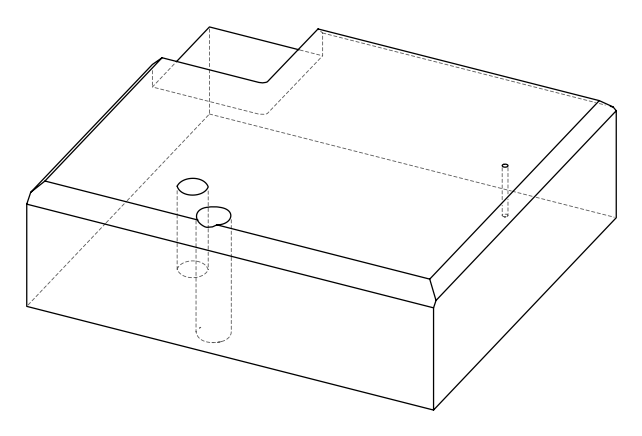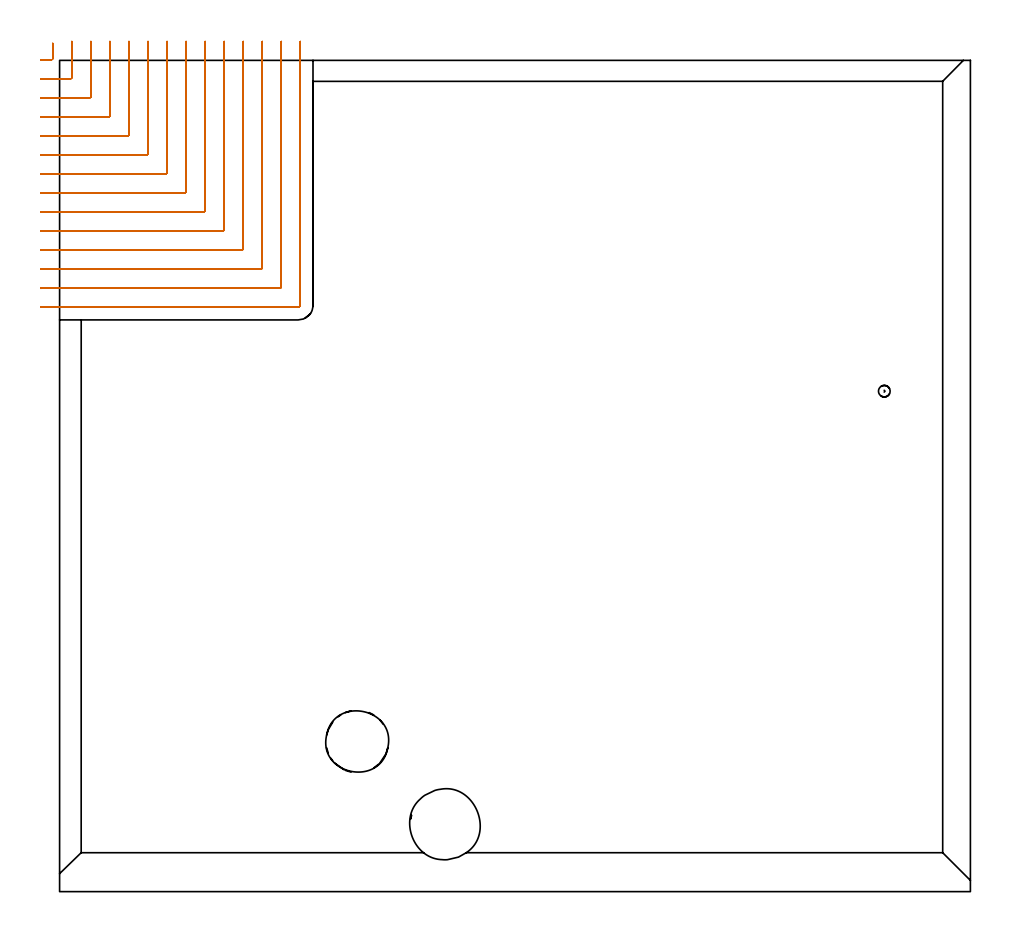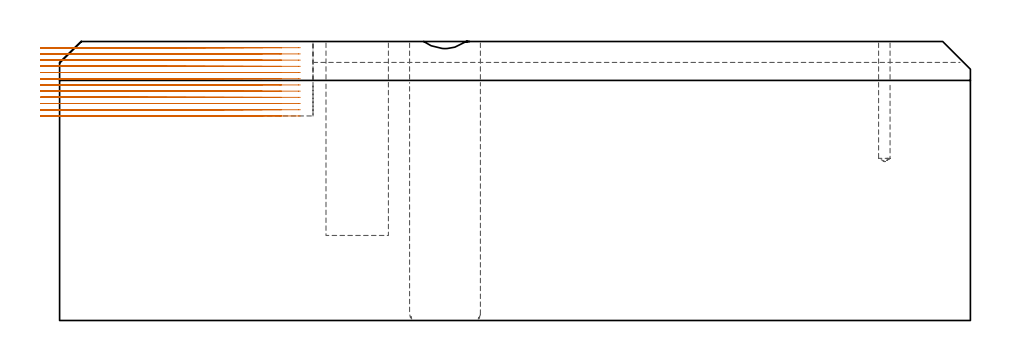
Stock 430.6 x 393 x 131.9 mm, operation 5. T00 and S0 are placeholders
(PLAN: 9 operations, 5 tool changes, 119.1 min)
(1 AREA_MILL | FG_CHAMFER_SURFACE | UGT0205_001 | 8.46 min | 14231 mm3)
(2 AREA_MILL_1 | FG_CHAMFER_SURFACE_1 | UGT0205_001 | 9.91 min | 15510 mm3)
(3 AREA_MILL_2 | FG_CHAMFER_SURFACE_2 | UGT0205_001 | 15.37 min | 33179 mm3)
(4 AREA_MILL_3 | FG_CHAMFER_SURFACE_3 | UGT0205_001 | 23.99 min | 71109 mm3)
(5 MILL_CORNER_NOTCH_RECTANGULAR | CORNER_NOTCH_RECTANGULAR | NXT0201_011 | Follow Part, ap 3, ae 75% | 48.66 min | 516507 mm3)
(6 MILL_THROUGH_HOLE_FROM_SOLID_MATERIAL | STEP1HOLE | NXT0201_007 | Circular | 8.54 min | 115818 mm3)
(7 MILL_BLIND_HOLE_FROM_SOLID_MATERIAL | STEP1POCKET | NXT0201_012 | Spiral | 3.89 min | 62537 mm3)
(8 SPOT_DRILL | STEP1POCKET_1 | NXT0321_9005460120000 | 0.03 min | 3 mm3)
(9 DRILL_BLIND_HOLE_INTO_CENTER | STEP1POCKET_1 | UGT0301_450 | 0.24 min | 1314 mm3)
(TOOL UGT0205_001 | Chamfer Mill 20 x 3 x 45 deg. | D20 FL50 Z2)
(TOOL NXT0201_011 | ENDMILL 12mm [2P460-1200-NA 1630] | D12 FL38 Z6)
(TOOL NXT0201_007 | ENDMILL 25mm [R216.25-25050GCK54P 1620] | D25 R3 FL54 Z5)
(TOOL NXT0201_012 | ENDMILL 16mm [2P460-1600-NA 1630] | D16 FL38 Z6)
(TOOL NXT0321_9005460120000 | NC Spot Drill, 142deg, 12mm, Carbide, Uncoated | D12 PA142 FL30 Z2)
(TOOL UGT0301_450 | Carbide Drill 5.5 mm | D5.5 PA118 FL57 Z2)
(OP 5 MILL_CORNER_NOTCH_RECTANGULAR)
G17 G21 G94 G90
T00 M6
G54
G17 G0 G90 X-8.993 Y393.283 S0 M3
G43 Z141.9 H1
Z128.967
G94 G1 X-5.993 Y393.298 F250.
G2 X-5.388 Y393.3 R117. F500.
G1 X-3.793
G3 X-3.2 Y393.893 R0.6
G1 Y398.075
Y401.075 F250.
G0 Z141.9
X-9. Y384.281
Z128.967
G1 X-6. Y384.298
G2 X-5.388 Y384.3 R108. F500.
G1 X5.207
G3 X5.8 Y384.893 R0.6
G1 Y398.533
G2 X5.801 Y399. R108.
G1 X5.814 Y402. F250.
G0 Z141.9
X-9. Y375.28
Z128.967
G1 X-6. Y375.298
G2 X-5.388 Y375.3 R99. F500.
G1 X14.207
G3 X14.8 Y375.893 R0.6
G1 Y398.533
G2 X14.801 Y399. R99.
G1 X14.815 Y402. F250.
G0 Z141.9
X-9. Y366.278
Z128.967
G1 X-6. Y366.298
G2 X-5.388 Y366.3 R90. F500.
G1 X23.206
G3 X23.8 Y366.894 R0.6
G1 Y398.533
G2 X23.801 Y399. R90.
G1 X23.817 Y402. F250.
G0 Z141.9
X-9. Y357.275
Z128.967
G1 X-6. Y357.298
G2 X-5.388 Y357.3 R81. F500.
G1 X32.206
G3 X32.8 Y357.894 R0.6
G1 Y398.533
G2 X32.801 Y399. R81.
G1 X32.819 Y402. F250.
G0 Z141.9
X-9. Y348.272
Z128.967
G1 X-6. Y348.297
G2 X-5.388 Y348.3 R72. F500.
G1 X41.206
G3 X41.8 Y348.894 R0.6
G1 Y398.533
G2 X41.802 Y399. R72.
G1 X41.821 Y402. F250.
G0 Z141.9
X-9. Y339.268
Z128.967
G1 X-6. Y339.297
G2 X-5.388 Y339.3 R63. F500.
G1 X50.205
G3 X50.8 Y339.895 R0.6
G1 Y398.533
G2 X50.802 Y399. R63.
G1 X50.824 Y402. F250.
G0 Z141.9
X-9. Y330.263
Z128.967
G1 X-6. Y330.297
G2 X-5.388 Y330.3 R54. F500.
G1 X59.205
G3 X59.8 Y330.895 R0.6
G1 Y398.533
G2 X59.802 Y399. R54.
G1 X59.828 Y402. F250.
G0 Z141.9
X-9. Y321.255
Z128.967
G1 X-6. Y321.296
G2 X-5.388 Y321.3 R45. F500.
G1 X68.205
G3 X68.8 Y321.895 R0.6
G1 Y398.533
G2 X68.802 Y399. R45.
G1 X68.834 Y402. F250.
G0 Z141.9
X-9. Y312.244
Z128.967
G1 X-6. Y312.295
G2 X-5.388 Y312.3 R36. F500.
G1 X77.205
G3 X77.8 Y312.895 R0.6
G1 Y398.533
G2 X77.803 Y399. R36.
G1 X77.842 Y402. F250.
G0 Z141.9
X-8.999 Y303.225
Z128.967
G1 X-6. Y303.293
G2 X-5.388 Y303.3 R27. F500.
G1 X86.204
G3 X86.8 Y303.896 R0.6
G1 Y398.533
G2 X86.804 Y399. R27.
G1 X86.856 Y402. F250.
G0 Z141.9
X-8.998 Y294.188
Z128.967
G1 X-6. Y294.29
G2 X-5.388 Y294.3 R18. F500.
G1 X95.204
G3 X95.8 Y294.896 R0.6
G1 Y398.533
G2 X95.806 Y399. R18.
G1 X95.884 Y401.999 F250.
G0 Z141.9
X-8.993 Y285.075
Z128.967
G1 X-6. Y285.279
G2 X-5.388 Y285.3 R9. F500.
G1 X104.204
G3 X104.8 Y285.896 R0.6
G1 Y398.533
G2 X104.812 Y399. R9.
G1 X104.968 Y401.996 F250.
G0 Z141.9
X-8.388 Y276.3
Z128.967
G1 X-5.388
X112.9 F500.
G3 X113.8 Y277.2 R0.9
G1 Y398.533
Y401.533 F250.
G0 Z141.9
X-8.992 Y393.3
Z126.033
G1 X-5.992
X-3.793 F500.
G3 X-3.2 Y393.893 R0.6
G1 Y398.075
Y401.075 F250.
G0 Z141.9
X-9. Y384.3
Z126.033
G1 X-6.
X5.207 F500.
G3 X5.8 Y384.893 R0.6
G1 Y399.
Y402. F250.
G0 Z141.9
X-9. Y375.3
Z126.033
G1 X-6.
X14.207 F500.
G3 X14.8 Y375.893 R0.6
G1 Y399.
Y402. F250.
G0 Z141.9
X-9. Y366.3
Z126.033
G1 X-6.
X23.206 F500.
G3 X23.8 Y366.894 R0.6
G1 Y399.
Y402. F250.
G0 Z141.9
X-9. Y357.3
Z126.033
G1 X-6.
X32.206 F500.
G3 X32.8 Y357.894 R0.6
G1 Y399.
Y402. F250.
G0 Z141.9
X-9. Y348.3
Z126.033
G1 X-6.
X41.206 F500.
G3 X41.8 Y348.894 R0.6
G1 Y399.
Y402. F250.
G0 Z141.9
X-9. Y339.3
Z126.033
G1 X-6.
X50.205 F500.
G3 X50.8 Y339.895 R0.6
G1 Y399.
Y402. F250.
G0 Z141.9
X-9. Y330.3
Z126.033
G1 X-6.
X59.205 F500.
G3 X59.8 Y330.895 R0.6
G1 Y399.
Y402. F250.
G0 Z141.9
X-9. Y321.3
Z126.033
G1 X-6.
X68.205 F500.
G3 X68.8 Y321.895 R0.6
G1 Y399.
Y402. F250.
G0 Z141.9
X-9. Y312.3
Z126.033
G1 X-6.
X77.205 F500.
G3 X77.8 Y312.895 R0.6
G1 Y399.
Y402. F250.
G0 Z141.9
X-9. Y303.3
Z126.033
G1 X-6.
X86.204 F500.
G3 X86.8 Y303.896 R0.6
G1 Y399.
Y402. F250.
G0 Z141.9
X-9. Y294.3
Z126.033
G1 X-6.
X95.204 F500.
G3 X95.8 Y294.896 R0.6
G1 Y399.
Y402. F250.
G0 Z141.9
X-9. Y285.3
Z126.033
G1 X-6.
X104.204 F500.
G3 X104.8 Y285.896 R0.6
G1 Y399.
Y402. F250.
G0 Z141.9
X-9. Y276.3
Z126.033
G1 X-6.
X112.9 F500.
G3 X113.8 Y277.2 R0.9
G1 Y399.
Y402. F250.
G0 Z141.9
X-8.992 Y393.3
Z123.1
G1 X-5.992
X-3.793 F500.
G3 X-3.2 Y393.893 R0.6
G1 Y398.075
Y401.075 F250.
G0 Z141.9
X-9. Y384.3
Z123.1
G1 X-6.
X5.207 F500.
G3 X5.8 Y384.893 R0.6
G1 Y399.
Y402. F250.
G0 Z141.9
X-9. Y375.3
Z123.1
G1 X-6.
X14.207 F500.
G3 X14.8 Y375.893 R0.6
G1 Y399.
Y402. F250.
G0 Z141.9
X-9. Y366.3
Z123.1
G1 X-6.
X23.206 F500.
G3 X23.8 Y366.894 R0.6
G1 Y399.
Y402. F250.
G0 Z141.9
X-9. Y357.3
Z123.1
G1 X-6.
X32.206 F500.
G3 X32.8 Y357.894 R0.6
G1 Y399.
Y402. F250.
G0 Z141.9
X-9. Y348.3
Z123.1
G1 X-6.
X41.206 F500.
G3 X41.8 Y348.894 R0.6
G1 Y399.
Y402. F250.
G0 Z141.9
X-9. Y339.3
Z123.1
G1 X-6.
X50.205 F500.
G3 X50.8 Y339.895 R0.6
G1 Y399.
Y402. F250.
G0 Z141.9
X-9. Y330.3
Z123.1
G1 X-6.
X59.205 F500.
G3 X59.8 Y330.895 R0.6
G1 Y399.
Y402. F250.
G0 Z141.9
X-9. Y321.3
Z123.1
G1 X-6.
X68.205 F500.
G3 X68.8 Y321.895 R0.6
G1 Y399.
Y402. F250.
G0 Z141.9
X-9. Y312.3
Z123.1
G1 X-6.
X77.205 F500.
G3 X77.8 Y312.895 R0.6
G1 Y399.
Y402. F250.
G0 Z141.9
X-9. Y303.3
Z123.1
G1 X-6.
X86.204 F500.
G3 X86.8 Y303.896 R0.6
G1 Y399.
Y402. F250.
G0 Z141.9
X-9. Y294.3
Z123.1
G1 X-6.
X95.204 F500.
G3 X95.8 Y294.896 R0.6
G1 Y399.
Y402. F250.
G0 Z141.9
X-9. Y285.3
Z123.1
G1 X-6.
X104.204 F500.
G3 X104.8 Y285.896 R0.6
G1 Y399.
Y402. F250.
G0 Z141.9
X-9. Y276.3
Z123.1
G1 X-6.
X112.9 F500.
G3 X113.8 Y277.2 R0.9
G1 Y399.
Y402. F250.
G0 Z141.9
X-8.992 Y393.3
Z120.167
G1 X-5.992
X-3.793 F500.
G3 X-3.2 Y393.893 R0.6
G1 Y398.075
Y401.075 F250.
G0 Z141.9
X-9. Y384.3
Z120.167
G1 X-6.
X5.207 F500.
G3 X5.8 Y384.893 R0.6
G1 Y399.
Y402. F250.
G0 Z141.9
X-9. Y375.3
Z120.167
G1 X-6.
X14.207 F500.
G3 X14.8 Y375.893 R0.6
G1 Y399.
Y402. F250.
G0 Z141.9
X-9. Y366.3
Z120.167
G1 X-6.
X23.206 F500.
G3 X23.8 Y366.894 R0.6
G1 Y399.
Y402. F250.
G0 Z141.9
X-9. Y357.3
Z120.167
G1 X-6.
X32.206 F500.
G3 X32.8 Y357.894 R0.6
G1 Y399.
Y402. F250.
G0 Z141.9
X-9. Y348.3
Z120.167
G1 X-6.
X41.206 F500.
G3 X41.8 Y348.894 R0.6
G1 Y399.
Y402. F250.
G0 Z141.9
X-9. Y339.3
Z120.167
G1 X-6.
X50.205 F500.
G3 X50.8 Y339.895 R0.6
G1 Y399.
Y402. F250.
G0 Z141.9
X-9. Y330.3
Z120.167
G1 X-6.
X59.205 F500.
G3 X59.8 Y330.895 R0.6
G1 Y399.
Y402. F250.
G0 Z141.9
X-9. Y321.3
Z120.167
G1 X-6.
X68.205 F500.
G3 X68.8 Y321.895 R0.6
G1 Y399.
Y402. F250.
G0 Z141.9
X-9. Y312.3
Z120.167
G1 X-6.
X77.205 F500.
G3 X77.8 Y312.895 R0.6
G1 Y399.
Y402. F250.
G0 Z141.9
X-9. Y303.3
Z120.167
G1 X-6.
X86.204 F500.
G3 X86.8 Y303.896 R0.6
G1 Y399.
Y402. F250.
G0 Z141.9
X-9. Y294.3
Z120.167
G1 X-6.
X95.204 F500.
G3 X95.8 Y294.896 R0.6
G1 Y399.
Y402. F250.
G0 Z141.9
X-9. Y285.3
Z120.167
G1 X-6.
X104.204 F500.
G3 X104.8 Y285.896 R0.6
G1 Y399.
Y402. F250.
G0 Z141.9
X-9. Y276.3
Z120.167
G1 X-6.
X112.9 F500.
G3 X113.8 Y277.2 R0.9
G1 Y399.
Y402. F250.
G0 Z141.9
X-8.992 Y393.3
Z117.233
G1 X-5.992
X-3.793 F500.
G3 X-3.2 Y393.893 R0.6
G1 Y398.075
Y401.075 F250.
G0 Z141.9
X-9. Y384.3
Z117.233
G1 X-6.
X5.207 F500.
G3 X5.8 Y384.893 R0.6
G1 Y399.
Y402. F250.
G0 Z141.9
X-9. Y375.3
Z117.233
G1 X-6.
X14.207 F500.
G3 X14.8 Y375.893 R0.6
G1 Y399.
Y402. F250.
G0 Z141.9
X-9. Y366.3
Z117.233
G1 X-6.
X23.206 F500.
G3 X23.8 Y366.894 R0.6
G1 Y399.
Y402. F250.
G0 Z141.9
X-9. Y357.3
Z117.233
G1 X-6.
X32.206 F500.
G3 X32.8 Y357.894 R0.6
G1 Y399.
Y402. F250.
G0 Z141.9
X-9. Y348.3
Z117.233
G1 X-6.
X41.206 F500.
G3 X41.8 Y348.894 R0.6
G1 Y399.
Y402. F250.
G0 Z141.9
X-9. Y339.3
Z117.233
G1 X-6.
X50.205 F500.
G3 X50.8 Y339.895 R0.6
G1 Y399.
Y402. F250.
G0 Z141.9
X-9. Y330.3
Z117.233
G1 X-6.
X59.205 F500.
G3 X59.8 Y330.895 R0.6
G1 Y399.
Y402. F250.
G0 Z141.9
X-9. Y321.3
Z117.233
G1 X-6.
X68.205 F500.
G3 X68.8 Y321.895 R0.6
G1 Y399.
Y402. F250.
G0 Z141.9
X-9. Y312.3
Z117.233
G1 X-6.
X77.205 F500.
G3 X77.8 Y312.895 R0.6
G1 Y399.
Y402. F250.
G0 Z141.9
X-9. Y303.3
Z117.233
G1 X-6.
X86.204 F500.
G3 X86.8 Y303.896 R0.6
G1 Y399.
Y402. F250.
G0 Z141.9
X-9. Y294.3
Z117.233
G1 X-6.
X95.204 F500.
G3 X95.8 Y294.896 R0.6
G1 Y399.
Y402. F250.
G0 Z141.9
X-9. Y285.3
Z117.233
G1 X-6.
X104.204 F500.
G3 X104.8 Y285.896 R0.6
G1 Y399.
Y402. F250.
G0 Z141.9
X-9. Y276.3
Z117.233
G1 X-6.
X112.9 F500.
G3 X113.8 Y277.2 R0.9
G1 Y399.
Y402. F250.
G0 Z141.9
X-8.992 Y393.3
Z114.3
G1 X-5.992
X-3.793 F500.
G3 X-3.2 Y393.893 R0.6
G1 Y398.075
Y401.075 F250.
G0 Z141.9
X-9. Y384.3
Z114.3
G1 X-6.
X5.207 F500.
G3 X5.8 Y384.893 R0.6
G1 Y399.
Y402. F250.
G0 Z141.9
X-9. Y375.3
Z114.3
G1 X-6.
X14.207 F500.
G3 X14.8 Y375.893 R0.6
G1 Y399.
Y402. F250.
G0 Z141.9
X-9. Y366.3
Z114.3
G1 X-6.
X23.206 F500.
G3 X23.8 Y366.894 R0.6
G1 Y399.
Y402. F250.
G0 Z141.9
X-9. Y357.3
Z114.3
G1 X-6.
X32.206 F500.
G3 X32.8 Y357.894 R0.6
G1 Y399.
Y402. F250.
G0 Z141.9
X-9. Y348.3
Z114.3
G1 X-6.
X41.206 F500.
G3 X41.8 Y348.894 R0.6
G1 Y399.
Y402. F250.
G0 Z141.9
X-9. Y339.3
Z114.3
G1 X-6.
X50.205 F500.
G3 X50.8 Y339.895 R0.6
G1 Y399.
Y402. F250.
G0 Z141.9
X-9. Y330.3
Z114.3
G1 X-6.
X59.205 F500.
G3 X59.8 Y330.895 R0.6
G1 Y399.
Y402. F250.
G0 Z141.9
X-9. Y321.3
Z114.3
G1 X-6.
X68.205 F500.
G3 X68.8 Y321.895 R0.6
G1 Y399.
Y402. F250.
G0 Z141.9
X-9. Y312.3
Z114.3
G1 X-6.
X77.205 F500.
G3 X77.8 Y312.895 R0.6
G1 Y399.
Y402. F250.
G0 Z141.9
X-9. Y303.3
Z114.3
G1 X-6.
X86.204 F500.
G3 X86.8 Y303.896 R0.6
G1 Y399.
Y402. F250.
G0 Z141.9
X-9. Y294.3
Z114.3
G1 X-6.
X95.204 F500.
G3 X95.8 Y294.896 R0.6
G1 Y399.
Y402. F250.
G0 Z141.9
X-9. Y285.3
Z114.3
G1 X-6.
X104.204 F500.
G3 X104.8 Y285.896 R0.6
G1 Y399.
Y402. F250.
G0 Z141.9
X-9. Y276.3
Z114.3
G1 X-6.
X112.9 F500.
G3 X113.8 Y277.2 R0.9
G1 Y399.
Y402. F250.
G0 Z141.9
X-8.992 Y393.3
Z111.367
G1 X-5.992
X-3.793 F500.
G3 X-3.2 Y393.893 R0.6
G1 Y398.075
Y401.075 F250.
G0 Z141.9
X-9. Y384.3
Z111.367
G1 X-6.
X5.207 F500.
G3 X5.8 Y384.893 R0.6
G1 Y399.
Y402. F250.
G0 Z141.9
X-9. Y375.3
Z111.367
G1 X-6.
X14.207 F500.
G3 X14.8 Y375.893 R0.6
G1 Y399.
Y402. F250.
G0 Z141.9
X-9. Y366.3
Z111.367
G1 X-6.
X23.206 F500.
G3 X23.8 Y366.894 R0.6
G1 Y399.
Y402. F250.
G0 Z141.9
X-9. Y357.3
Z111.367
G1 X-6.
X32.206 F500.
G3 X32.8 Y357.894 R0.6
G1 Y399.
Y402. F250.
G0 Z141.9
X-9. Y348.3
Z111.367
G1 X-6.
X41.206 F500.
G3 X41.8 Y348.894 R0.6
G1 Y399.
Y402. F250.
G0 Z141.9
X-9. Y339.3
Z111.367
G1 X-6.
X50.205 F500.
G3 X50.8 Y339.895 R0.6
G1 Y399.
Y402. F250.
G0 Z141.9
X-9. Y330.3
Z111.367
G1 X-6.
X59.205 F500.
G3 X59.8 Y330.895 R0.6
G1 Y399.
Y402. F250.
G0 Z141.9
X-9. Y321.3
Z111.367
G1 X-6.
X68.205 F500.
G3 X68.8 Y321.895 R0.6
G1 Y399.
Y402. F250.
G0 Z141.9
X-9. Y312.3
Z111.367
G1 X-6.
X77.205 F500.
G3 X77.8 Y312.895 R0.6
G1 Y399.
Y402. F250.
G0 Z141.9
X-9. Y303.3
Z111.367
G1 X-6.
X86.204 F500.
G3 X86.8 Y303.896 R0.6
G1 Y399.
Y402. F250.
G0 Z141.9
X-9. Y294.3
Z111.367
G1 X-6.
X95.204 F500.
G3 X95.8 Y294.896 R0.6
G1 Y399.
Y402. F250.
G0 Z141.9
X-9. Y285.3
Z111.367
G1 X-6.
X104.204 F500.
G3 X104.8 Y285.896 R0.6
G1 Y399.
Y402. F250.
G0 Z141.9
X-9. Y276.3
Z111.367
G1 X-6.
X112.9 F500.
G3 X113.8 Y277.2 R0.9
G1 Y399.
Y402. F250.
G0 Z141.9
X-8.992 Y393.3
Z108.433
G1 X-5.992
X-3.793 F500.
G3 X-3.2 Y393.893 R0.6
G1 Y398.075
Y401.075 F250.
G0 Z141.9
X-9. Y384.3
Z108.433
G1 X-6.
X5.207 F500.
G3 X5.8 Y384.893 R0.6
G1 Y399.
Y402. F250.
G0 Z141.9
X-9. Y375.3
Z108.433
G1 X-6.
X14.207 F500.
G3 X14.8 Y375.893 R0.6
G1 Y399.
Y402. F250.
G0 Z141.9
X-9. Y366.3
Z108.433
G1 X-6.
X23.206 F500.
G3 X23.8 Y366.894 R0.6
G1 Y399.
Y402. F250.
G0 Z141.9
X-9. Y357.3
Z108.433
G1 X-6.
X32.206 F500.
G3 X32.8 Y357.894 R0.6
G1 Y399.
Y402. F250.
G0 Z141.9
X-9. Y348.3
Z108.433
G1 X-6.
X41.206 F500.
G3 X41.8 Y348.894 R0.6
G1 Y399.
Y402. F250.
G0 Z141.9
X-9. Y339.3
Z108.433
G1 X-6.
X50.205 F500.
G3 X50.8 Y339.895 R0.6
G1 Y399.
Y402. F250.
G0 Z141.9
X-9. Y330.3
Z108.433
G1 X-6.
X59.205 F500.
G3 X59.8 Y330.895 R0.6
G1 Y399.
Y402. F250.
G0 Z141.9
X-9. Y321.3
Z108.433
G1 X-6.
X68.205 F500.
G3 X68.8 Y321.895 R0.6
G1 Y399.
Y402. F250.
G0 Z141.9
X-9. Y312.3
Z108.433
G1 X-6.
X77.205 F500.
G3 X77.8 Y312.895 R0.6
G1 Y399.
Y402. F250.
G0 Z141.9
X-9. Y303.3
Z108.433
G1 X-6.
X86.204 F500.
G3 X86.8 Y303.896 R0.6
G1 Y399.
Y402. F250.
G0 Z141.9
X-9. Y294.3
Z108.433
G1 X-6.
X95.204 F500.
G3 X95.8 Y294.896 R0.6
G1 Y399.
Y402. F250.
G0 Z141.9
X-9. Y285.3
Z108.433
G1 X-6.
X104.204 F500.
G3 X104.8 Y285.896 R0.6
G1 Y399.
Y402. F250.
G0 Z141.9
X-9. Y276.3
Z108.433
G1 X-6.
X112.9 F500.
G3 X113.8 Y277.2 R0.9
G1 Y399.
Y402. F250.
G0 Z141.9
X-8.992 Y393.3
Z105.5
G1 X-5.992
X-3.793 F500.
G3 X-3.2 Y393.893 R0.6
G1 Y398.075
Y401.075 F250.
G0 Z141.9
X-9. Y384.3
Z105.5
G1 X-6.
X5.207 F500.
G3 X5.8 Y384.893 R0.6
G1 Y399.
Y402. F250.
G0 Z141.9
X-9. Y375.3
Z105.5
G1 X-6.
X14.207 F500.
G3 X14.8 Y375.893 R0.6
G1 Y399.
Y402. F250.
G0 Z141.9
X-9. Y366.3
Z105.5
G1 X-6.
X23.206 F500.
G3 X23.8 Y366.894 R0.6
G1 Y399.
Y402. F250.
G0 Z141.9
X-9. Y357.3
Z105.5
G1 X-6.
X32.206 F500.
G3 X32.8 Y357.894 R0.6
G1 Y399.
Y402. F250.
G0 Z141.9
X-9. Y348.3
Z105.5
G1 X-6.
X41.206 F500.
G3 X41.8 Y348.894 R0.6
G1 Y399.
Y402. F250.
G0 Z141.9
X-9. Y339.3
Z105.5
G1 X-6.
X50.205 F500.
G3 X50.8 Y339.895 R0.6
G1 Y399.
Y402. F250.
G0 Z141.9
X-9. Y330.3
Z105.5
G1 X-6.
X59.205 F500.
G3 X59.8 Y330.895 R0.6
G1 Y399.
Y402. F250.
G0 Z141.9
X-9. Y321.3
Z105.5
G1 X-6.
X68.205 F500.
G3 X68.8 Y321.895 R0.6
G1 Y399.
Y402. F250.
G0 Z141.9
X-9. Y312.3
Z105.5
G1 X-6.
X77.205 F500.
G3 X77.8 Y312.895 R0.6
G1 Y399.
Y402. F250.
G0 Z141.9
X-9. Y303.3
Z105.5
G1 X-6.
X86.204 F500.
G3 X86.8 Y303.896 R0.6
G1 Y399.
Y402. F250.
G0 Z141.9
X-9. Y294.3
Z105.5
G1 X-6.
X95.204 F500.
G3 X95.8 Y294.896 R0.6
G1 Y399.
Y402. F250.
G0 Z141.9
X-9. Y285.3
Z105.5
G1 X-6.
X104.204 F500.
G3 X104.8 Y285.896 R0.6
G1 Y399.
Y402. F250.
G0 Z141.9
X-9. Y276.3
Z105.5
G1 X-6.
X112.9 F500.
G3 X113.8 Y277.2 R0.9
G1 Y399.
Y402. F250.
G0 Z141.9
X-8.992 Y393.3
Z102.567
G1 X-5.992
X-3.793 F500.
G3 X-3.2 Y393.893 R0.6
G1 Y398.075
Y401.075 F250.
G0 Z141.9
X-9. Y384.3
Z102.567
G1 X-6.
X5.207 F500.
G3 X5.8 Y384.893 R0.6
G1 Y399.
Y402. F250.
G0 Z141.9
X-9. Y375.3
Z102.567
G1 X-6.
X14.207 F500.
G3 X14.8 Y375.893 R0.6
G1 Y399.
Y402. F250.
G0 Z141.9
X-9. Y366.3
Z102.567
G1 X-6.
X23.206 F500.
G3 X23.8 Y366.894 R0.6
G1 Y399.
Y402. F250.
G0 Z141.9
X-9. Y357.3
Z102.567
G1 X-6.
X32.206 F500.
G3 X32.8 Y357.894 R0.6
G1 Y399.
Y402. F250.
G0 Z141.9
X-9. Y348.3
Z102.567
G1 X-6.
X41.206 F500.
G3 X41.8 Y348.894 R0.6
G1 Y399.
Y402. F250.
G0 Z141.9
X-9. Y339.3
Z102.567
G1 X-6.
X50.205 F500.
G3 X50.8 Y339.895 R0.6
G1 Y399.
Y402. F250.
G0 Z141.9
X-9. Y330.3
Z102.567
G1 X-6.
X59.205 F500.
G3 X59.8 Y330.895 R0.6
G1 Y399.
Y402. F250.
G0 Z141.9
X-9. Y321.3
Z102.567
G1 X-6.
X68.205 F500.
G3 X68.8 Y321.895 R0.6
G1 Y399.
Y402. F250.
G0 Z141.9
X-9. Y312.3
Z102.567
G1 X-6.
X77.205 F500.
G3 X77.8 Y312.895 R0.6
G1 Y399.
Y402. F250.
G0 Z141.9
X-9. Y303.3
Z102.567
G1 X-6.
X86.204 F500.
G3 X86.8 Y303.896 R0.6
G1 Y399.
Y402. F250.
G0 Z141.9
X-9. Y294.3
Z102.567
G1 X-6.
X95.204 F500.
G3 X95.8 Y294.896 R0.6
G1 Y399.
Y402. F250.
G0 Z141.9
X-9. Y285.3
Z102.567
G1 X-6.
X104.204 F500.
G3 X104.8 Y285.896 R0.6
G1 Y399.
Y402. F250.
G0 Z141.9
X-9. Y276.3
Z102.567
G1 X-6.
X112.9 F500.
G3 X113.8 Y277.2 R0.9
G1 Y399.
Y402. F250.
G0 Z141.9
X-8.992 Y393.3
Z99.633
G1 X-5.992
X-3.793 F500.
G3 X-3.2 Y393.893 R0.6
G1 Y398.075
Y401.075 F250.
G0 Z141.9
X-9. Y384.3
Z99.633
G1 X-6.
X5.207 F500.
G3 X5.8 Y384.893 R0.6
G1 Y399.
Y402. F250.
G0 Z141.9
X-9. Y375.3
Z99.633
G1 X-6.
X14.207 F500.
G3 X14.8 Y375.893 R0.6
G1 Y399.
Y402. F250.
G0 Z141.9
X-9. Y366.3
Z99.633
G1 X-6.
X23.206 F500.
G3 X23.8 Y366.894 R0.6
G1 Y399.
Y402. F250.
G0 Z141.9
X-9. Y357.3
Z99.633
G1 X-6.
X32.206 F500.
G3 X32.8 Y357.894 R0.6
G1 Y399.
Y402. F250.
G0 Z141.9
X-9. Y348.3
Z99.633
G1 X-6.
X41.206 F500.
G3 X41.8 Y348.894 R0.6
G1 Y399.
Y402. F250.
G0 Z141.9
X-9. Y339.3
Z99.633
G1 X-6.
X50.205 F500.
G3 X50.8 Y339.895 R0.6
G1 Y399.
Y402. F250.
G0 Z141.9
X-9. Y330.3
Z99.633
G1 X-6.
X59.205 F500.
G3 X59.8 Y330.895 R0.6
G1 Y399.
Y402. F250.
G0 Z141.9
X-9. Y321.3
Z99.633
G1 X-6.
X68.205 F500.
G3 X68.8 Y321.895 R0.6
G1 Y399.
Y402. F250.
G0 Z141.9
X-9. Y312.3
Z99.633
G1 X-6.
X77.205 F500.
G3 X77.8 Y312.895 R0.6
G1 Y399.
Y402. F250.
G0 Z141.9
X-9. Y303.3
Z99.633
G1 X-6.
X86.204 F500.
G3 X86.8 Y303.896 R0.6
G1 Y399.
Y402. F250.
G0 Z141.9
X-9. Y294.3
Z99.633
G1 X-6.
X95.204 F500.
G3 X95.8 Y294.896 R0.6
G1 Y399.
Y402. F250.
G0 Z141.9
X-9. Y285.3
Z99.633
G1 X-6.
X104.204 F500.
G3 X104.8 Y285.896 R0.6
G1 Y399.
Y402. F250.
G0 Z141.9
X-9. Y276.3
Z99.633
G1 X-6.
X112.9 F500.
G3 X113.8 Y277.2 R0.9
G1 Y399.
Y402. F250.
G0 Z141.9
X-8.992 Y393.3
Z96.7
G1 X-5.992
X-3.793 F500.
G3 X-3.2 Y393.893 R0.6
G1 Y398.075
Y401.075 F250.
G0 Z141.9
X-9. Y384.3
Z96.7
G1 X-6.
X5.207 F500.
G3 X5.8 Y384.893 R0.6
G1 Y399.
Y402. F250.
G0 Z141.9
X-9. Y375.3
Z96.7
G1 X-6.
X14.207 F500.
G3 X14.8 Y375.893 R0.6
G1 Y399.
Y402. F250.
G0 Z141.9
X-9. Y366.3
Z96.7
G1 X-6.
X23.206 F500.
G3 X23.8 Y366.894 R0.6
G1 Y399.
Y402. F250.
G0 Z141.9
X-9. Y357.3
Z96.7
G1 X-6.
X32.206 F500.
G3 X32.8 Y357.894 R0.6
G1 Y399.
Y402. F250.
G0 Z141.9
X-9. Y348.3
Z96.7
G1 X-6.
X41.206 F500.
G3 X41.8 Y348.894 R0.6
G1 Y399.
Y402. F250.
G0 Z141.9
X-9. Y339.3
Z96.7
G1 X-6.
X50.205 F500.
G3 X50.8 Y339.895 R0.6
G1 Y399.
Y402. F250.
G0 Z141.9
X-9. Y330.3
Z96.7
G1 X-6.
X59.205 F500.
G3 X59.8 Y330.895 R0.6
G1 Y399.
Y402. F250.
G0 Z141.9
X-9. Y321.3
Z96.7
G1 X-6.
X68.205 F500.
G3 X68.8 Y321.895 R0.6
G1 Y399.
Y402. F250.
G0 Z141.9
X-9. Y312.3
Z96.7
G1 X-6.
X77.205 F500.
G3 X77.8 Y312.895 R0.6
G1 Y399.
Y402. F250.
G0 Z141.9
X-9. Y303.3
Z96.7
G1 X-6.
X86.204 F500.
G3 X86.8 Y303.896 R0.6
G1 Y399.
Y402. F250.
G0 Z141.9
X-9. Y294.3
Z96.7
G1 X-6.
X95.204 F500.
G3 X95.8 Y294.896 R0.6
G1 Y399.
Y402. F250.
G0 Z141.9
X-9. Y285.3
Z96.7
G1 X-6.
X104.204 F500.
G3 X104.8 Y285.896 R0.6
G1 Y399.
Y402. F250.
G0 Z141.9
X-9. Y276.3
Z96.7
G1 X-6.
X112.9 F500.
G3 X113.8 Y277.2 R0.9
G1 Y399.
Y402. F250.
G0 Z141.9
M5
M2
